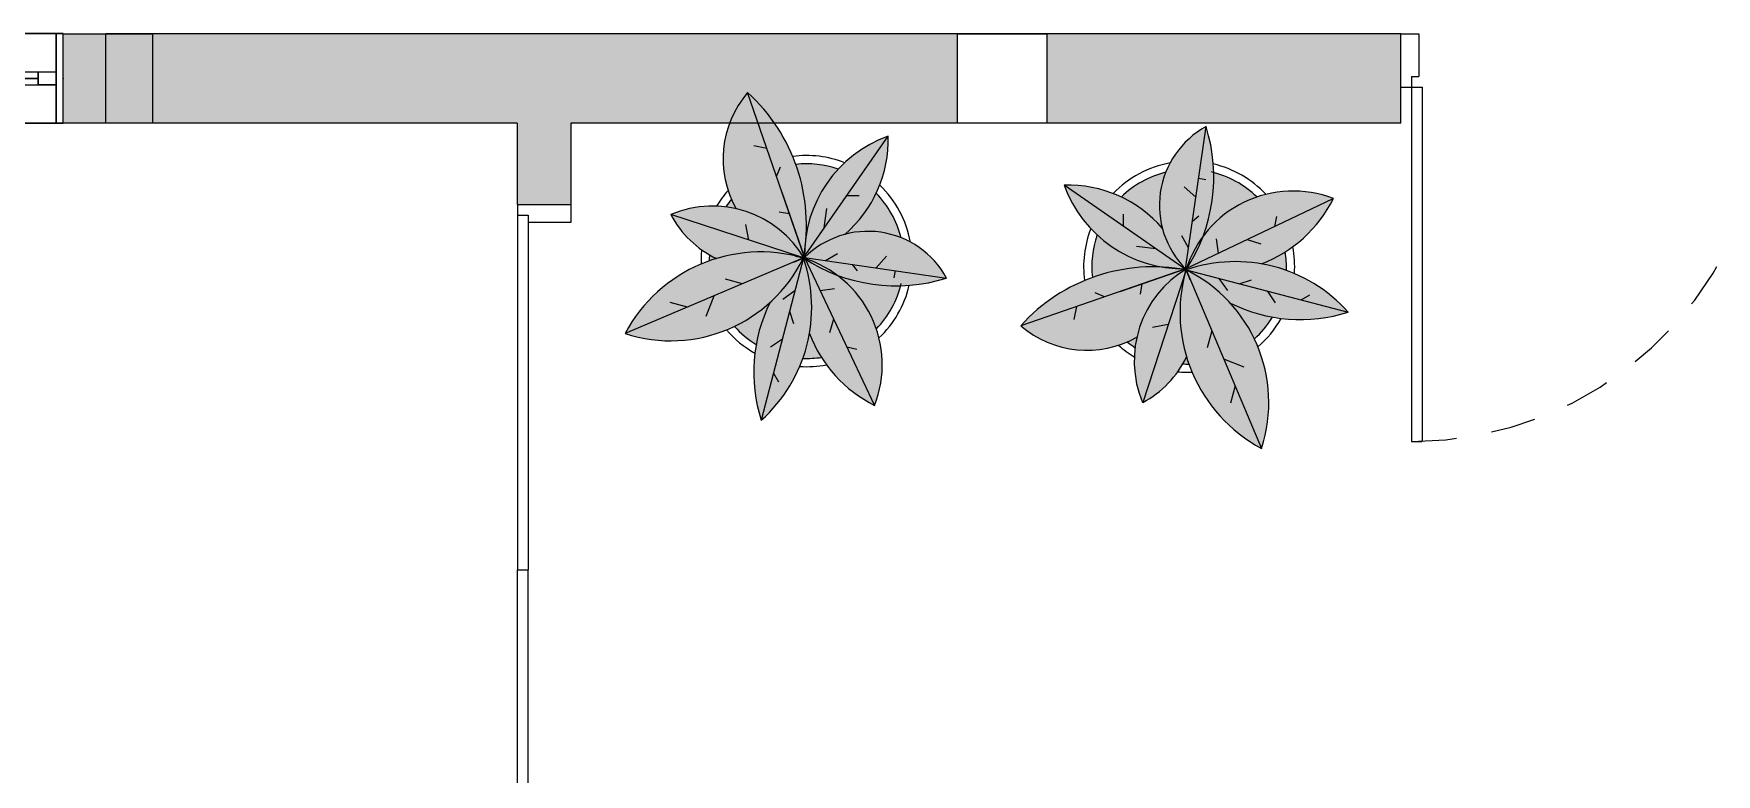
# Model space of a CAD drawing. Header units: metres. Extents: x 512 to 829, y -209 to 245.
# Drawn here: x 643.936 to 648.668, y -167.82 to -165.739 of the extents above; entities that cross this region are included whole.
import ezdxf

# ---------------------------------------------------------------- set-up
doc = ezdxf.new("R2010")
doc.units = ezdxf.units.M
doc.header["$LTSCALE"] = 0.508
doc.set_wipeout_variables(frame=1)
doc.header["$PDSIZE"] = -2
doc.linetypes.add('HIDDEN', pattern=[0.375, 0.25, -0.125])
doc.layers.get('0').update_dxf_attribs({"lineweight": 15})
for name, color, linetype, lineweight in [('03', 3, 'Continuous', 15), ('None', 7, 'Continuous', 5), ('NãoImprimir', 7, 'Continuous', 5), ('Peitoris', 2, 'Continuous', 5), ('Telhado-Princ', 7, 'Continuous', 5)]:
    doc.layers.add(name, color=color, linetype=linetype, lineweight=lineweight)
for name, color, linetype in [('MB-ARQ-ALVENARIA-HATCH', 251, 'Continuous'), ('MB-ARQ-PAISAGISMO-PLANTA', 98, 'Continuous'), ('MB-ARQ-PORTA-EXISTENTE', 2, 'Continuous'), ('MB-ARQ-PORTA-PROJEÇÃO ABERTURA', 1, 'HIDDEN'), ('PENA06', 6, 'Continuous')]:
    doc.layers.add(name, color=color, linetype=linetype)

# ---------------------------------------------------------------- blocks, each defined once
blk = doc.blocks.new('Grupo-5492')
at = {"layer": 'None', "color": 7, "linetype": 'Continuous', "lineweight": 5}
for points in [[(-1.125, 0.125), (-1.10595, 0.125), (-1.10595, -0.125), (-1.125, -0.125)], [(1.10595, 0.125), (1.125, 0.125), (1.125, -0.125), (1.10595, -0.125)]]:
    blk.add_lwpolyline(points, close=True, dxfattribs=at)
blk = doc.blocks.new('Grupo-5493')
at = {"layer": 'None', "color": 7, "linetype": 'Continuous', "lineweight": 5}
for p, q in [((-1.125, 0.125), (-1.10595, 0.125)), ((-1.10595, 0.125), (-1.10595, -0.125)), ((1.125, 0.125), (1.10595, 0.125)), ((1.10595, 0.125), (1.10595, -0.125)), ((-1.125, -0.125), (-1.10595, -0.125)), ((1.125, -0.125), (1.10595, -0.125))]:
    blk.add_line(p, q, dxfattribs=at)
at = {"layer": 'None', "color": 7}
blk.add_blockref('Grupo-5492', (0, 0), dxfattribs=at)
blk = doc.blocks.new('Grupo-5494')
at = {"layer": 'None', "color": 7, "linetype": 'Continuous', "lineweight": 5}
for p, q in [((-1.1059, 0.0175), (-1.1059, -0.0175)), ((0, 0.0175), (0, -0.0175))]:
    blk.add_line(p, q, dxfattribs=at)
blk = doc.blocks.new('Grupo-5495')
at = {"layer": 'None', "color": 7, "linetype": 'Continuous', "lineweight": 5}
for points in [[(-1.1059, 0.0175), (-1.0552, 0.0175), (-1.0552, -0.0175), (-1.1059, -0.0175)], [(-0.0508, 0.0175), (0, 0.0175), (0, -0.0175), (-0.0508, -0.0175)]]:
    blk.add_lwpolyline(points, close=True, dxfattribs=at)
blk = doc.blocks.new('Grupo-5496')
at = {"layer": 'None', "color": 7, "linetype": 'Continuous', "lineweight": 5}
for p, q in [((-1.1059, 0.0175), (-1.0552, 0.0175)), ((-1.0552, 0.0175), (-1.0552, -0.0175)), ((0, 0.0175), (-0.0508, 0.0175)), ((-0.0508, 0.0175), (-0.0508, -0.0175)), ((-1.1059, -0.0175), (-1.0552, -0.0175)), ((0, -0.0175), (-0.0508, -0.0175))]:
    blk.add_line(p, q, dxfattribs=at)
blk.add_lwpolyline([(-1.0552, 0.0175), (-0.0508, 0.0175), (-0.0508, -0.0175), (-1.0552, -0.0175)], close=True, dxfattribs=at)
at = {"layer": 'None', "color": 7}
for name in ['Grupo-5494', 'Grupo-5495']:
    blk.add_blockref(name, (0, 0), dxfattribs=at)
blk = doc.blocks.new('Grupo-5498')
at = {"layer": 'None', "color": 7, "linetype": 'Continuous', "lineweight": 25}
for p, q in [((-1.05515, 0.000635), (-0.0508, 0.000635)), ((-1.05515, -0.000635), (-0.0508, -0.000635))]:
    blk.add_line(p, q, dxfattribs=at)
blk = doc.blocks.new('Grupo-5499')
at = {"layer": 'Peitoris'}
for name in ['Grupo-5496', 'Grupo-5498']:
    blk.add_blockref(name, (0, 0), dxfattribs=at)
blk = doc.blocks.new('Grupo-5500')
at = {"layer": 'None', "color": 7, "linetype": 'Continuous', "lineweight": 5}
for p, q in [((0, 0.0175), (0, -0.0175)), ((1.1059, 0.0175), (1.1059, -0.0175))]:
    blk.add_line(p, q, dxfattribs=at)
blk = doc.blocks.new('Grupo-5501')
at = {"layer": 'None', "color": 7, "linetype": 'Continuous', "lineweight": 5}
for points in [[(0, 0.0175), (0.0508, 0.0175), (0.0508, -0.0175), (0, -0.0175)], [(1.0552, 0.0175), (1.1059, 0.0175), (1.1059, -0.0175), (1.0552, -0.0175)]]:
    blk.add_lwpolyline(points, close=True, dxfattribs=at)
blk = doc.blocks.new('Grupo-5502')
at = {"layer": 'None', "color": 7, "linetype": 'Continuous', "lineweight": 5}
for p, q in [((0, 0.0175), (0.0508, 0.0175)), ((0.0508, 0.0175), (0.0508, -0.0175)), ((1.1059, 0.0175), (1.0552, 0.0175)), ((1.0552, 0.0175), (1.0552, -0.0175)), ((0, -0.0175), (0.0508, -0.0175)), ((1.1059, -0.0175), (1.0552, -0.0175))]:
    blk.add_line(p, q, dxfattribs=at)
blk.add_lwpolyline([(0.0508, 0.0175), (1.0552, 0.0175), (1.0552, -0.0175), (0.0508, -0.0175)], close=True, dxfattribs=at)
at = {"layer": 'None', "color": 7}
for name in ['Grupo-5500', 'Grupo-5501']:
    blk.add_blockref(name, (0, 0), dxfattribs=at)
blk = doc.blocks.new('Grupo-5504')
at = {"layer": 'None', "color": 7, "linetype": 'Continuous', "lineweight": 25}
for p, q in [((0.0508, 0.000635), (1.05515, 0.000635)), ((0.0508, -0.000635), (1.05515, -0.000635))]:
    blk.add_line(p, q, dxfattribs=at)
blk = doc.blocks.new('Grupo-5505')
at = {"layer": 'Peitoris'}
for name in ['Grupo-5502', 'Grupo-5504']:
    blk.add_blockref(name, (0, 0), dxfattribs=at)
blk = doc.blocks.new('Grupo-5506')
at = {"layer": 'None', "color": 7, "linetype": 'Continuous', "lineweight": 20}
for p, q in [((1.125, 0.125), (-1.125, 0.125)), ((1.125, -0.125), (-1.125, -0.125))]:
    blk.add_line(p, q, dxfattribs=at)
blk = doc.blocks.new('Window (2D)-470')
at = {"color": 7, "linetype": 'Continuous', "lineweight": 5}
blk.add_wipeout([(-1.125, 0.125), (1.125, 0.125), (1.125, -0.125), (-1.125, -0.125)], dxfattribs=at).dxf.layer = 'None'
at = {"layer": 'None', "color": 7, "linetype": 'Continuous', "lineweight": 5}
for p, q in [((-1.125, 0.125), (1.125, 0.125)), ((-1.125, -0.125), (1.125, -0.125))]:
    blk.add_line(p, q, dxfattribs=at)
at = {"layer": 'NãoImprimir', "linetype": 'Continuous'}
for p in [(-1.125, 0), (1.125, 0)]:
    blk.add_point(p, dxfattribs=at)
at = {"layer": 'None', "color": 7}
for name in ['Grupo-5493', 'Grupo-5499', 'Grupo-5505']:
    blk.add_blockref(name, (0, 0), dxfattribs=at)
at = {"layer": 'Telhado-Princ'}
blk.add_blockref('Grupo-5506', (0, 0), dxfattribs=at)
blk = doc.blocks.new('planta3')
h = blk.add_hatch(color=117)
h.paths.add_polyline_path([(0.0032, -0.0021, -0.094364), (0.0965, 0.1222, 0.197278), (0.1217, 0.4539)])
h.paths.add_polyline_path([(0.0032, -0.0021), (0.1217, 0.4539, 0.301469)])
h.paths.add_polyline_path([(-0.197, 0.4121), (-0.0019, 0.0012, -0.003247), (0.0032, -0.0021, -0.12677), (-0.0136, 0.2099, 0.187666)])
h.paths.add_polyline_path([(-0.197, 0.4121, 0.337391), (-0.0916, 0.046, -0.052928), (-0.0019, 0.0012)])
h.paths.add_polyline_path([(0.0002, -0.0032), (-0.001, -0.0008, -0.081592), (-0.0916, 0.046, 0.166764), (-0.3994, 0.0543)])
h.paths.add_polyline_path([(-0.3994, 0.0543, 0.500148), (0.0002, -0.0032)])
h.paths.add_polyline_path([(0.0002, -0.0065, 0.002318), (0.0002, -0.0032, -0.131877), (-0.1132, -0.0684, 0.22618), (-0.2352, -0.3447)])
h.paths.add_polyline_path([(-0.0047, -0.0688, -0.023821), (0.0001, -0.0212, 0.01035), (0.0002, -0.0065), (-0.2352, -0.3447, 0.271465)])
h.paths.add_polyline_path([(0.16, -0.4668), (0.0021, -0.0087, 0.006305), (0.0001, -0.0212, -0.033676), (-0.0047, -0.0688, 0.225282)])
h.paths.add_polyline_path([(0.16, -0.4668, 0.316992), (0.1921, -0.1403, -0.201663), (0.0028, -0.0046, 0.002052), (0.0021, -0.0087)])
h.paths.add_polyline_path([(0.3759, -0.1239), (0.0032, -0.0021, 0.001265), (0.0028, -0.0046, 0.370811)])
h.paths.add_polyline_path([(0.3759, -0.1239, 0.162188), (0.2475, -0.0007, -0.14413), (0.0032, -0.0021)])
h.paths.add_polyline_path([(0.0032, -0.0021, -0.021835), (0.0273, -0.0083, 0.338285), (0.5048, 0.2102)])
h.paths.add_polyline_path([(0.5048, 0.2102, 0.373466), (0.0032, -0.0021, -0.026919), (0.0311, 0.0097)])
h = blk.add_hatch()
h.set_pattern_fill('ANGLE', color=250)
h.set_pattern_definition([(0, (-292.3186, -145.126), (0, 6.985), [5.08, -1.905]), (90, (-292.3186, -145.126), (-6.985, 4e-16), [5.08, -1.905])])
h.paths.add_polyline_path([(0.1398, 0.2653, -0.014187), (0.1361, 0.2408, -0.073095), (0.1974, 0.1901, -0.014579), (0.2196, 0.1999, 0.087616)])
h.paths.add_polyline_path([(0.0049, 0.2801, -0.014276), (0.0137, 0.3027, 0.063925), (-0.0617, 0.298, -0.016859), (-0.0474, 0.2771, -0.047934)])
h.paths.add_polyline_path([(-0.2944, 0.0746, -0.012722), (-0.2703, 0.0758, -0.129706), (-0.2017, 0.1974, -0.020847), (-0.2091, 0.2226, 0.147065)])
h.paths.add_polyline_path([(-0.2712, -0.0591, -0.028712), (-0.2974, -0.0469, 0.156943), (-0.2114, -0.2071, -0.017696), (-0.2016, -0.1843, -0.133162)])
h.paths.add_polyline_path([(-0.0948, -0.252, -0.017903), (-0.1128, -0.27, 0.125928), (0.0333, -0.2875, -0.011867), (0.0247, -0.2653, -0.111185)])
h.paths.add_polyline_path([(0.2056, -0.1673, -0.023064), (0.2149, -0.1919, 0.046654), (0.2479, -0.1475, -0.021772), (0.2218, -0.1455, -0.024904)])
h.paths.add_polyline_path([(0.291, 0.0149, -0.014256), (0.268, 0.006, -0.01573), (0.2675, -0.0112, -0.023166), (0.2894, -0.0253, 0.033926)])
h = blk.add_hatch(color=35)
h.paths.add_polyline_path([(-0.0948, -0.252, 0.111185), (0.0247, -0.2653, -0.099873), (-0.0047, -0.0688, -0.14669)])
h.paths.add_polyline_path([(-0.1132, -0.0684, -0.160889), (-0.2712, -0.0591, 0.133162), (-0.2016, -0.1843, -0.104966)])
h.paths.add_polyline_path([(-0.0916, 0.046, -0.152319), (-0.2017, 0.1974, 0.129706), (-0.2703, 0.0758, -0.096357)])
h.paths.add_polyline_path([(-0.0136, 0.2099, -0.042631), (0.0049, 0.2801, 0.047934), (-0.0474, 0.2771, -0.050019)])
h.paths.add_polyline_path([(0.1974, 0.1901, 0.073095), (0.1361, 0.2408, -0.071701), (0.0965, 0.1222, -0.073584)])
h.paths.add_polyline_path([(0.2675, -0.0112, 0.01573), (0.268, 0.006, -0.012495), (0.2475, -0.0007, -0.020015)])
h.paths.add_polyline_path([(0.1921, -0.1403, -0.026577), (0.2056, -0.1673, 0.024904), (0.2218, -0.1455, -0.025157)])
h.paths.add_polyline_path([(-0.0916, 0.046, 0.081592), (-0.001, -0.0008), (-0.0019, 0.0012, 0.052928)])
at = {"linetype": 'Continuous'}
for p, q in [((0.0032, -0.0021), (0.1217, 0.4539)), ((0.0002, -0.0032), (-0.197, 0.4121)), ((0.0874, 0.3219), (0.0729, 0.346)), ((-0.1189, 0.2475), (-0.1465, 0.2537)), ((0.0624, 0.2259), (0.0955, 0.2485)), ((-0.0818, 0.1695), (-0.0699, 0.2085)), ((0.0032, -0.0021), (0.5048, 0.2102)), ((0.0421, 0.1474), (0.0311, 0.1824)), ((0.2767, 0.1615), (0.254, 0.1041)), ((0.0272, 0.0902), (0.0607, 0.1145)), ((0.3294, 0.1365), (0.3777, 0.1232)), ((0.0002, -0.0032), (-0.3994, 0.0543)), ((-0.2544, 0.0334), (-0.251, 0.0536)), ((-0.0437, 0.0892), (-0.0838, 0.0832)), ((0.1744, 0.0704), (0.2227, 0.0571)), ((-0.2015, 0.0258), (-0.2301, -0.0073)), ((-0.134, 0.0161), (-0.1483, 0.0344)), ((-0.0586, 0.0053), (-0.0925, -0.0143)), ((0.0032, -0.0021), (-0.2352, -0.3447)), ((0.0635, -0.1869), (0.0002, -0.0032)), ((0.0002, -0.0032), (0.16, -0.4668)), ((0.0032, -0.0021), (0.3759, -0.1239)), ((-0.0555, -0.0865), (-0.0629, -0.1414)), ((0.1571, -0.0524), (0.1652, -0.0961)), ((0.0425, -0.126), (0.0712, -0.1309)), ((-0.119, -0.1777), (-0.1535, -0.1779)), ((0.0787, -0.2311), (0.0677, -0.258)), ((0.106, -0.3102), (0.1426, -0.3171))]:
    blk.add_line(p, q, dxfattribs=at)
for centre, radius, start, end in [((0.4062, 0.1366), 0.4262, 131.8892, 198.995), ((-0.2949, 0.3187), 0.4379, 333.3441, 17.9837), ((0.0961, 0.2983), 0.3145, 158.7835, 252.8224), ((-0.3652, 0.0753), 0.3765, 20.9539, 63.4693), ((0.3763, -0.1849), 0.4155, 71.9879, 153.9037), ((0.123, 0.4135), 0.4325, 253.9188, 331.9727), ((-0.2576, -0.3985), 0.4745, 56.6592, 107.3934), ((-0.1781, 0.1753), 0.2523, 208.6738, 314.961), ((0.2587, 0.1527), 0.3005, 210.5485, 292.9559), ((0.1268, -0.2551), 0.2816, 109.8619, 116.0297), ((-0.3553, -0.0101), 0.3555, 289.7405, 1.11), ((0.497, -0.0944), 0.5023, 169.4149, 227.8615), ((0.1155, -0.3345), 0.3508, 108.6614, 109.1927), ((-0.0556, -0.2808), 0.2848, 73.0643, 78.0677), ((0.1268, -0.2551), 0.2816, 27.7643, 64.6142), ((0.1155, -0.3345), 0.3508, 130.6788, 181.6578), ((-0.0556, -0.2808), 0.2848, 319.2086, 29.5614)]:
    blk.add_arc(centre, radius, start, end, dxfattribs=at)
at = {"color": 250}
for radius, start, end in [(0.2967, 86.2673, 100.898), (0.2736, 87.8059, 98.7832), (0.2736, 42.1006, 58.823), (0.2967, 40.6345, 60.6633), (0.2967, 133.307, 166.7719), (0.2736, 135.7978, 166.7719), (0.2736, 356.2563, 359.8611), (0.2967, 353.8234, 1.5957), (0.2967, 190.4056, 226.0832), (0.2736, 193.9145, 224.2545), (0.2736, 320.5145, 326.2209), (0.2967, 318.0023, 328.6869), (0.2967, 248.8194, 277.5289), (0.2736, 250.967, 276.3446)]:
    blk.add_arc((-0.0056, 0.0067), radius, start, end, dxfattribs=at)

msp = doc.modelspace()

# ---------------------------------------------------------------- hatches: boundary and pattern name
at = {"layer": 'MB-ARQ-ALVENARIA-HATCH'}
h = msp.add_hatch(color=256, dxfattribs=at)
h.dxf.hatch_style = 1
h.paths.add_polyline_path([(646.5337, -165.7387), (644.139, -165.7387), (644.139, -165.9902), (645.2958, -165.9902), (645.2958, -166.2191), (645.4467, -166.2191), (645.4467, -165.9902), (646.5337, -165.9902)])
h = msp.add_hatch(color=256, dxfattribs=at)
h.dxf.hatch_style = 1
h.paths.add_polyline_path([(644.139, -165.7387), (644.139, -165.9902), (645.2958, -165.9902), (645.2958, -166.2191), (645.4467, -166.2191), (645.4467, -165.9902), (646.5337, -165.9902), (646.5337, -165.7387)])
h = msp.add_hatch(color=256, dxfattribs=at)
h.dxf.hatch_style = 1
h.paths.add_polyline_path([(647.7807, -165.7387), (646.7852, -165.7387), (646.7852, -165.9902), (647.7807, -165.9902)])
h = msp.add_hatch(color=256, dxfattribs=at)
h.dxf.hatch_style = 1
h.paths.add_polyline_path([(646.7852, -165.7387), (646.7852, -165.9902), (647.7807, -165.9902), (647.7807, -165.7387)])

# ---------------------------------------------------------------- linework, layer by layer
at = {"layer": '03'}
for p, q in [((647.7807, -165.7387), (644.139, -165.7387)), ((644.139, -165.9902), (644.139, -165.7387)), ((647.7807, -165.7387), (644.139, -165.7387)), ((644.139, -165.9902), (644.139, -165.7387)), ((647.7807, -165.9902), (647.7807, -165.7387)), ((647.7807, -165.9902), (647.7807, -165.7387)), ((645.2958, -165.9902), (644.139, -165.9902)), ((645.2958, -165.9902), (644.139, -165.9902)), ((645.2958, -165.9902), (645.2958, -166.2191)), ((645.2958, -165.9902), (645.2958, -166.2191)), ((647.7807, -165.9902), (645.4467, -165.9902)), ((645.4467, -165.9902), (645.4467, -166.2191)), ((647.7807, -165.9902), (645.4467, -165.9902)), ((645.4467, -165.9902), (645.4467, -166.2191)), ((645.2958, -166.2191), (645.4467, -166.2191)), ((645.2958, -166.2191), (645.4467, -166.2191))]:
    msp.add_line(p, q, dxfattribs=at)
at = {"layer": 'MB-ARQ-PORTA-EXISTENTE'}
for p, q in [((647.7807, -165.7387), (647.8307, -165.7387)), ((647.7807, -165.7387), (647.8307, -165.7387)), ((647.8307, -165.7387), (647.8307, -165.8587)), ((647.8307, -165.7387), (647.8307, -165.8587)), ((647.8107, -165.8587), (647.8307, -165.8587)), ((647.8107, -165.8587), (647.8107, -166.8847)), ((647.8107, -165.8587), (647.8307, -165.8587)), ((647.8107, -165.8587), (647.8107, -166.8847)), ((647.7807, -165.8887), (647.8407, -165.8887)), ((647.7807, -165.8887), (647.8407, -165.8887)), ((647.8407, -165.8887), (647.8407, -166.8847)), ((647.8407, -165.8887), (647.8407, -166.8847)), ((645.2967, -166.2191), (645.2967, -166.2491)), ((645.2967, -166.2191), (645.2967, -166.2491)), ((645.2967, -166.2491), (645.2967, -167.2451)), ((645.2967, -166.2491), (645.3267, -166.2491)), ((645.2967, -166.2491), (645.3267, -166.2491)), ((645.3267, -166.2491), (645.3267, -166.2691)), ((645.3267, -166.2491), (645.3267, -167.2451)), ((645.3267, -166.2491), (645.3267, -166.2691)), ((645.4467, -166.2191), (645.4467, -166.2691)), ((645.4467, -166.2191), (645.4467, -166.2691)), ((645.4467, -166.2691), (645.3267, -166.2691)), ((645.4467, -166.2691), (645.3267, -166.2691)), ((647.8107, -166.8847), (647.8407, -166.8847)), ((647.8107, -166.8847), (647.8407, -166.8847)), ((645.2967, -167.2451), (645.3267, -167.2451)), ((645.2967, -168.2411), (645.2967, -167.2451)), ((645.2967, -167.2451), (645.3267, -167.2451)), ((645.3267, -168.2411), (645.3267, -167.2451))]:
    msp.add_line(p, q, dxfattribs=at)
at = {"layer": 'MB-ARQ-PORTA-PROJEÇÃO ABERTURA'}
msp.add_arc((647.8107, -165.8887), 0.996, 270, 355.2424, dxfattribs=at)
msp.add_arc((647.8107, -165.8887), 0.996, 270, 355.2424, dxfattribs=at)
at = {"layer": 'PENA06'}
msp.add_lwpolyline([(646.5337, -165.9902), (646.5337, -165.7387), (646.7852, -165.7387), (646.7852, -165.9902)], close=True, dxfattribs=at)
msp.add_lwpolyline([(646.5337, -165.9902), (646.5337, -165.7387), (646.7852, -165.7387), (646.7852, -165.9902)], close=True, dxfattribs=at)

# ---------------------------------------------------------------- block references
at = {"layer": 'MB-ARQ-PAISAGISMO-PLANTA'}
for p, rotation in [((646.1039, -166.3712), 180), ((646.1039, -166.3712), 180), ((647.1785, -166.3993), 269.9999999999999), ((647.1785, -166.3993), 269.9999999999999)]:
    msp.add_blockref('planta3', p, dxfattribs=dict(at, rotation=rotation))
at = {"layer": 'None', "color": 7, "xscale": -1.005894640890275, "yscale": 1.005894640890275, "zscale": 1.005894640890275, "rotation": 180}
msp.add_blockref('Window (2D)-470', (642.8873, -165.8644), dxfattribs=at)

# ---------------------------------------------------------------- next in the draw order: hatches: boundary and pattern name
at = {"layer": 'None', "linetype": 'Continuous', "lineweight": 0}
msp.add_hatch(color=255, dxfattribs=at).paths.add_polyline_path([(644.0189, -165.9902), (644.0189, -165.7387), (644.2704, -165.7387), (644.2704, -165.9902)])
msp.add_hatch(color=255, dxfattribs=at).paths.add_polyline_path([(644.0189, -165.9902), (644.0189, -165.7387), (644.2704, -165.7387), (644.2704, -165.9902)])

# ---------------------------------------------------------------- next in the draw order: linework, layer by layer
at = {"layer": 'None', "color": 7, "linetype": 'Continuous', "lineweight": 25}
msp.add_lwpolyline([(644.0189, -165.9902), (644.0189, -165.7387), (644.2704, -165.7387), (644.2704, -165.9902)], close=True, dxfattribs=at)
msp.add_lwpolyline([(644.0189, -165.9902), (644.0189, -165.7387), (644.2704, -165.7387), (644.2704, -165.9902)], close=True, dxfattribs=at)

doc.saveas('drawing.dxf')
